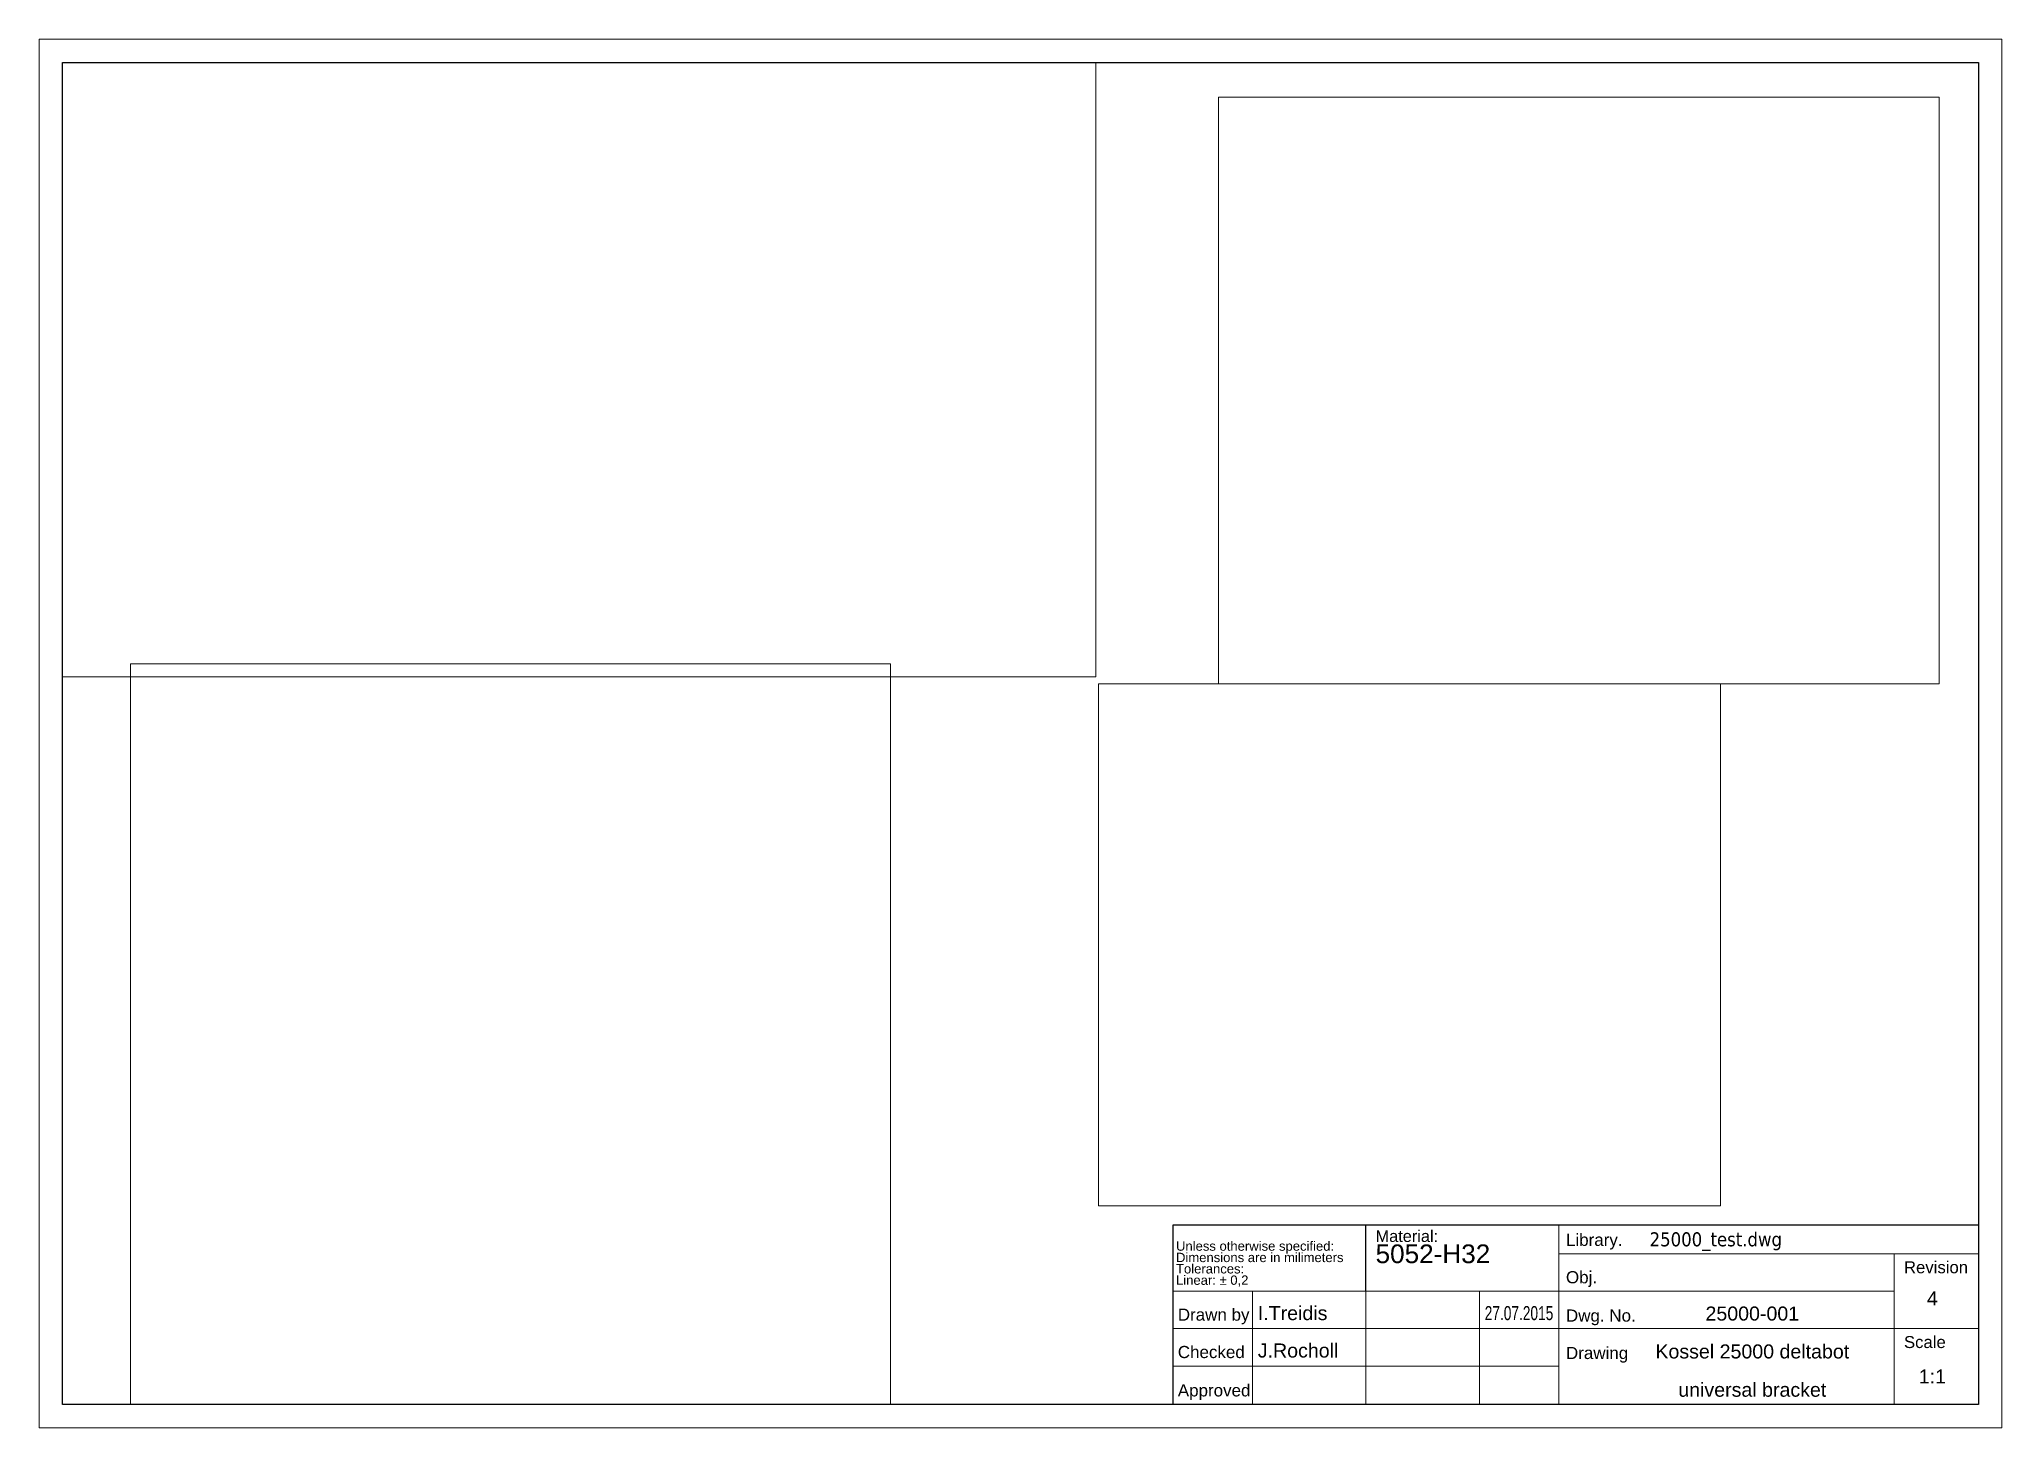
# Paper-space layout 'Sheet1' of a CAD drawing. Header units: millimetres. Extents: x 40 to 1543, y -23 to 274.
# Drawn here: x 1122.5 to 1542.5, y -23.4 to 273.6 of the extents above; entities outside this region: 1.
import ezdxf
from ezdxf.enums import TextEntityAlignment as Align

# ---------------------------------------------------------------- set-up
doc = ezdxf.new("R2010")
doc.units = ezdxf.units.MM
doc.layers.add('Izmeri', color=1, linetype='Continuous', lineweight=25)
doc.layers.add('Neprintejas', color=2, linetype='Continuous', lineweight=15, plot=False)
doc.styles.add('ARIAL', font='Arial.ttf')
doc.styles.get("Standard").update_dxf_attribs({"font": 'arial.ttf'})

# ---------------------------------------------------------------- blocks, each defined once
blk = doc.blocks.new('A3')
for p, q in [((242.66, 43.4), (415, 43.4)), ((242.66, 5), (242.66, 43.4)), ((283.94, 29.2), (283.94, 43.4))]:
    blk.add_line(p, q)
at = {"lineweight": 15}
for p, q in [((325.22, 5), (325.22, 43.4)), ((325.22, 37.2), (415, 37.2)), ((397.01, 5), (397.01, 37.2)), ((242.66, 29.2), (325.22, 29.2)), ((259.66, 5), (259.66, 29.2)), ((283.94, 5), (283.94, 29.2)), ((308.22, 5), (308.22, 29.2)), ((325.22, 29.2), (397.01, 29.2)), ((242.66, 21.2), (325.22, 21.2)), ((325.22, 21.2), (415, 21.2)), ((242.66, 13.2), (325.22, 13.2))]:
    blk.add_line(p, q, dxfattribs=at)
blk.add_lwpolyline([(415, 5), (5, 5), (5, 292), (415, 292)], close=True)
at = {"layer": 'Neprintejas'}
blk.add_lwpolyline([(420, 0), (0, 0), (0, 297), (420, 297)], close=True, dxfattribs=at)
at = {"lineweight": 15, "style": 'ARIAL'}
for s, height, p in [('Library.', 2.6, (326.74, 38.9)), ('Obj.', 2.6, (326.74, 30.9)), ('Revision', 2.56, (399.08, 33.05)), ('Drawn by', 2.6, (243.67, 22.9)), ('Dwg. No.', 2.6, (326.74, 22.7)), ('Checked', 2.6, (243.67, 14.9)), ('Drawing', 2.6, (326.74, 14.7)), ('Scale', 2.56, (399.08, 17.05)), ('Approved', 2.6, (243.67, 6.7))]:
    blk.add_text(s, height=height, dxfattribs=at).set_placement(p)
at = {"lineweight": 15, "attachment_point": 8, "line_spacing_factor": 0.729225, "style": 'ARIAL'}
for s, insert, char_height, width in [('{\\pxql;Material: \\P\\H1.6x;5052-H32}', (307.75, 35.15), 2.5, 43.5097), ('{\\pxql;\\H0.34707x;Unless otherwise specified: Dimensions are in milimeters\\PTolerances: \\PLinear: ± 0,2}', (263.36, 30.2), 5.7595, 40.1483)]:
    blk.add_mtext(s, dxfattribs=dict(at, insert=insert, char_height=char_height, width=width))
at = {"lineweight": 15, "insert": (344.64, 39.82), "char_height": 3, "width": 67.5591, "attachment_point": 4, "style": 'ARIAL'}
blk.add_mtext('{\\fTahoma|b0|i0|c0|p34;\\C5;25000_test.dwg}', dxfattribs=at)
at = {"lineweight": 15}
for tag, p in [('1', (366.61, 32.52)), ('2', (366.61, 24.42)), ('5', (405.14, 27.67)), ('3', (366.61, 16.32)), ('4', (366.61, 8.12)), ('6', (405.14, 10.97))]:
    blk.add_attdef(tag, text='', height=3, dxfattribs=at).set_placement(p, align=Align.MIDDLE_CENTER)
for tag, p in [('7', (260.79, 24.52)), ('9', (260.79, 16.52)), ('10', (309.35, 16.52)), ('11', (260.79, 8.52)), ('12', (309.35, 8.52))]:
    blk.add_attdef(tag, text='', height=3, dxfattribs=at).set_placement(p, align=Align.MIDDLE_LEFT)
at = {"lineweight": 15, "width": 0.7}
blk.add_attdef('8', text='', height=3, dxfattribs=at).set_placement((309.35, 24.52), align=Align.MIDDLE_LEFT)

psp = doc.layouts.new('Sheet1')

# ---------------------------------------------------------------- block references
at = {"color": 7}
ref = psp.add_blockref('A3', (1122.51, -23.38), dxfattribs=at)
ref.add_attrib('2', '25000-001', dxfattribs={"layer": 'Izmeri', "color": 5, "lineweight": 15, "height": 3}).set_placement((1489.13, 1.05), align=Align.MIDDLE_CENTER)
ref.add_attrib('3', 'Kossel 25000 deltabot', dxfattribs={"layer": 'Izmeri', "color": 5, "lineweight": 15, "height": 3}).set_placement((1489.13, -7.06), align=Align.MIDDLE_CENTER)
ref.add_attrib('4', 'universal bracket', dxfattribs={"layer": 'Izmeri', "color": 5, "lineweight": 15, "height": 3}).set_placement((1489.13, -15.25), align=Align.MIDDLE_CENTER)
ref.add_attrib('5', '4', dxfattribs={"layer": 'Izmeri', "color": 5, "lineweight": 15, "height": 3}).set_placement((1527.66, 4.29), align=Align.MIDDLE_CENTER)
ref.add_attrib('6', '1:1', dxfattribs={"layer": 'Izmeri', "color": 5, "lineweight": 15, "height": 3}).set_placement((1527.66, -12.41), align=Align.MIDDLE_CENTER)
ref.add_attrib('7', 'I.Treidis', dxfattribs={"layer": 'Izmeri', "color": 5, "lineweight": 15, "height": 3}).set_placement((1383.3, 1.14), align=Align.MIDDLE_LEFT)
ref.add_attrib('8', '27.07.2015', dxfattribs={"layer": 'Izmeri', "color": 5, "lineweight": 15, "height": 3, "width": 0.7}).set_placement((1431.86, 1.14), align=Align.MIDDLE_LEFT)
ref.add_attrib('9', 'J.Rocholl', dxfattribs={"layer": 'Izmeri', "color": 5, "lineweight": 15, "height": 3}).set_placement((1383.3, -6.86), align=Align.MIDDLE_LEFT)

# ---------------------------------------------------------------- viewports
at = {"layer": '0', "view_target_point": (-659.91, 424)}
psp.add_viewport(center=(202.5, 128.5), size=(324, 205.6), view_center_point=(-308.19, 335.1), view_height=463.8031, dxfattribs=at)
at = {"layer": 'Neprintejas'}
for center, size, view_center_point, view_height, status, view_target_point in [((1238.07, 202.94), (221.11, 131.3667), (-298.93, 319.16), 131.3667, 3, (759.22, -194.39)), ((1452.01, 198.5), (154.29, 125.5116), (-308.19, 315.26), 125.5116, 5, (519.4, -484.63)), ((1223.36, 60.81), (162.65, 158.3724), (-306.22, 311.41), 79.1862, 6, (764.8, -331.62)), ((1415.78, 79.91), (133.12, 111.6768), (-319.33, 331.88), 55.8384, 4, (697.4, -496.48))]:
    psp.add_viewport(center=center, size=size, view_center_point=view_center_point, view_height=view_height, status=status, dxfattribs=dict(at, view_target_point=view_target_point))

doc.saveas('drawing.dxf')
